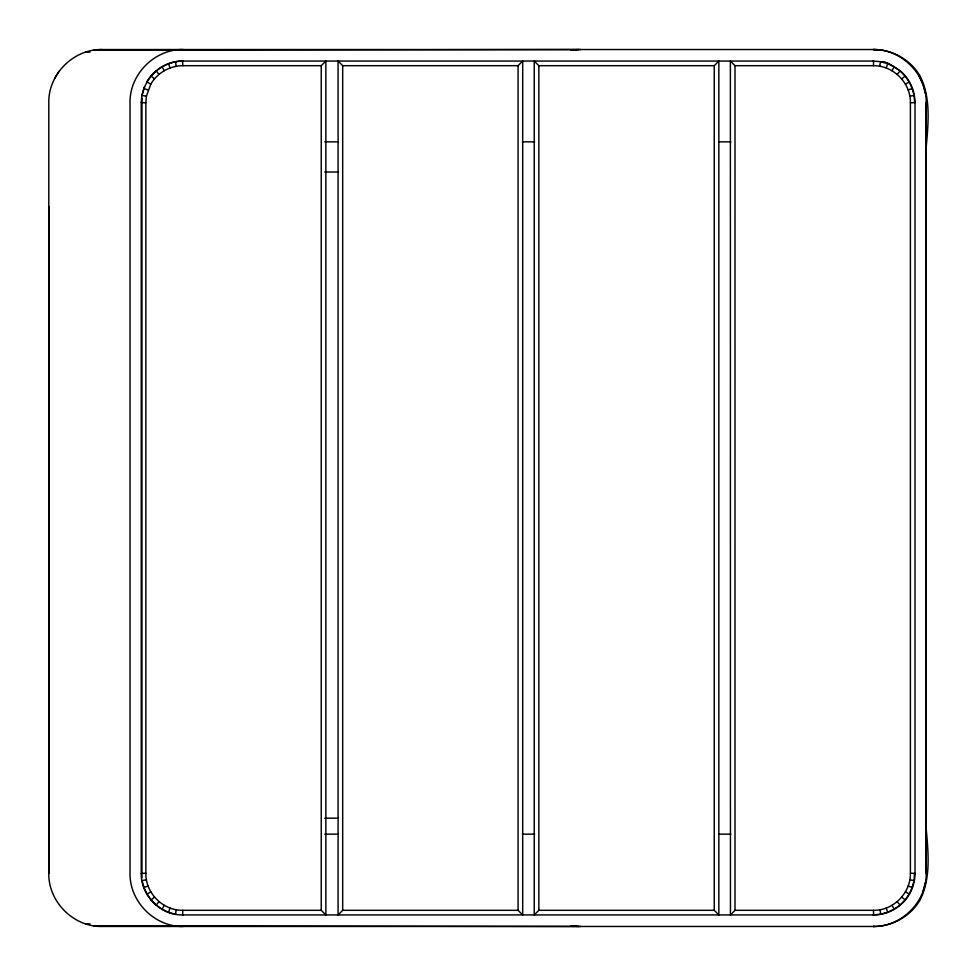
<?xml version="1.0" encoding="UTF-8"?>
<svg xmlns="http://www.w3.org/2000/svg" width="976" height="976" viewBox="0 0 976 976"><rect width="100%" height="100%" fill="white"/><g stroke="black" fill="none" stroke-linecap="round" stroke-linejoin="round"><path stroke-width="1.46" d="M874.118 926.468L101.882 926.468C73.505 927.005 48.263 901.763 48.8 873.398L48.8 206.461M925.712 822.39C927.627 847.851 932.043 876.216 920.087 899.933C910.571 916.366 892.113 926.761 873.13 926.468C901.507 926.956 926.7 901.775 926.212 873.398L926.212 102.602C926.7 74.225 901.507 49.032 873.13 49.532L882.353 50.337M182.622 914.866L182.829 910.315L321.238 910.315L325.862 914.927L325.862 61.061L321.238 65.685L321.238 910.315M730.646 914.683L735.001 910.315L873.422 910.315C893.284 910.742 910.828 893.016 910.401 873.191L910.401 102.809C910.901 82.862 893.174 65.429 873.422 65.685L873.618 61.061L182.622 61.061C168.092 61.146 154.037 69.211 146.778 81.838C148.12 82.606 149.462 83.375 150.804 84.143C157.27 72.846 169.873 65.746 182.829 65.685L321.238 65.685M183.11 914.927C160.723 915.61 140.825 895.736 141.239 873.398L141.239 102.602L141.862 95.392L144.497 86.754M141.959 98.283L141.959 877.717M182.829 910.315C162.98 910.681 145.375 893.077 145.851 873.191L145.851 102.809L146.424 96.197L150.804 84.143M914.378 880.608C914.451 880.547 913.902 873.215 915.012 873.398C914.89 883.085 911.45 892.576 905.325 900.092C897.505 909.315 885.708 914.829 873.618 914.927L182.622 914.927M175.436 914.305L176.241 909.742M879.998 66.258C878.668 54.144 896.737 69.345 900.226 70.784C909.437 78.666 914.915 90.487 915.012 102.602L915.012 873.398M142.203 95.392C145.412 76.055 163.504 60.866 183.11 61.061M925.712 153.61C927.627 128.149 932.043 99.784 920.087 76.067C910.742 59.951 892.759 49.569 874.118 49.532L101.882 49.532C73.505 48.995 48.263 74.237 48.8 102.602L48.8 873.398M913.67 881.999C911.425 892.894 904.557 902.715 895.09 908.534M923.003 891.552L925.407 882.609M168.47 912.426L170.056 908.07M887.782 63.574L886.184 67.93M894.284 66.685L891.991 70.638M161.955 909.315L164.249 905.362M54.583 78.507L58.938 71.407M900.226 70.784L897.237 74.335M156.062 905.167L159.003 901.665M342.686 65.685L518.073 65.685L522.697 61.061L522.697 914.927L518.073 910.315L342.686 910.315L338.074 914.927L338.074 61.061L342.686 65.685L342.686 910.315M714.237 65.685L718.848 61.061L718.848 914.927L714.237 910.315L714.237 65.685L538.85 65.685L534.238 61.061L534.238 914.927L538.85 910.315L538.85 65.685M730.451 914.866L730.39 61.061L735.001 65.685L735.001 910.315M901.775 78.873L905.325 75.908M154.476 897.127L150.963 900.055M146.778 894.162L150.804 891.857M905.447 84.143L909.461 81.838M893.906 909.364L887.343 912.426L880.34 914.305L873.13 914.927M912.511 88.401L908.156 89.975M143.728 887.599L148.084 886.025M914.317 95.404L909.815 96.197M141.862 880.608L146.424 879.803M183.11 49.532C154.733 49.032 129.552 74.225 130.04 102.602L130.04 873.398C129.552 901.775 154.733 926.956 183.11 926.468M570.777 50.215L578.67 49.532M101.882 49.532L93.574 50.179L580.659 49.532M914.951 102.614L910.401 102.809M141.239 873.398L145.851 873.191M85.473 52.118L90.024 52.118M735.001 65.685L873.422 65.685M324.752 141.837L338.44 141.837M522.489 141.837L534.653 141.837M718.702 141.837L730.865 141.837M324.764 172.02L338.465 172.02M324.74 818.193L338.465 818.193M324.752 834.163L338.44 834.163M522.489 834.163L534.653 834.163M718.702 834.163L730.865 834.163M538.85 910.315L714.237 910.315M85.473 923.869L90.024 923.869M93.574 925.821L580.659 926.468M914.756 873.386L910.401 873.191M145.851 102.809L141.239 102.602M570.777 925.785L578.67 926.468M873.13 61.061L880.803 61.695M146.424 96.197L141.862 95.392M914.134 880.559L909.815 879.803M880.34 61.695L887.343 63.574L893.906 66.636M175.9 914.305C159.076 911.401 145.107 897.432 142.203 880.608M143.789 88.426L148.084 89.975M908.156 886.025L912.511 887.599M905.447 891.857L909.461 894.162M895.09 67.466C904.557 73.285 911.425 83.106 913.67 93.989M150.914 75.908L154.476 78.873M905.325 900.092L901.775 897.127M156.026 70.784L159.003 74.335M900.226 905.216L897.237 901.665M891.991 905.362L894.321 909.364M164.249 70.638L161.955 66.685M919.099 76.067L923.003 84.448L925.407 93.391M168.47 63.574L170.056 67.93M887.782 912.426L886.184 908.07M880.803 914.305L879.998 909.742M176.241 66.258L175.485 61.952M914.036 95.392L914.671 102.602M873.422 910.315L873.618 914.927M182.622 61.061L182.829 65.685M926.212 102.602L926.212 873.398M518.073 65.685L518.073 910.315"/></g></svg>
